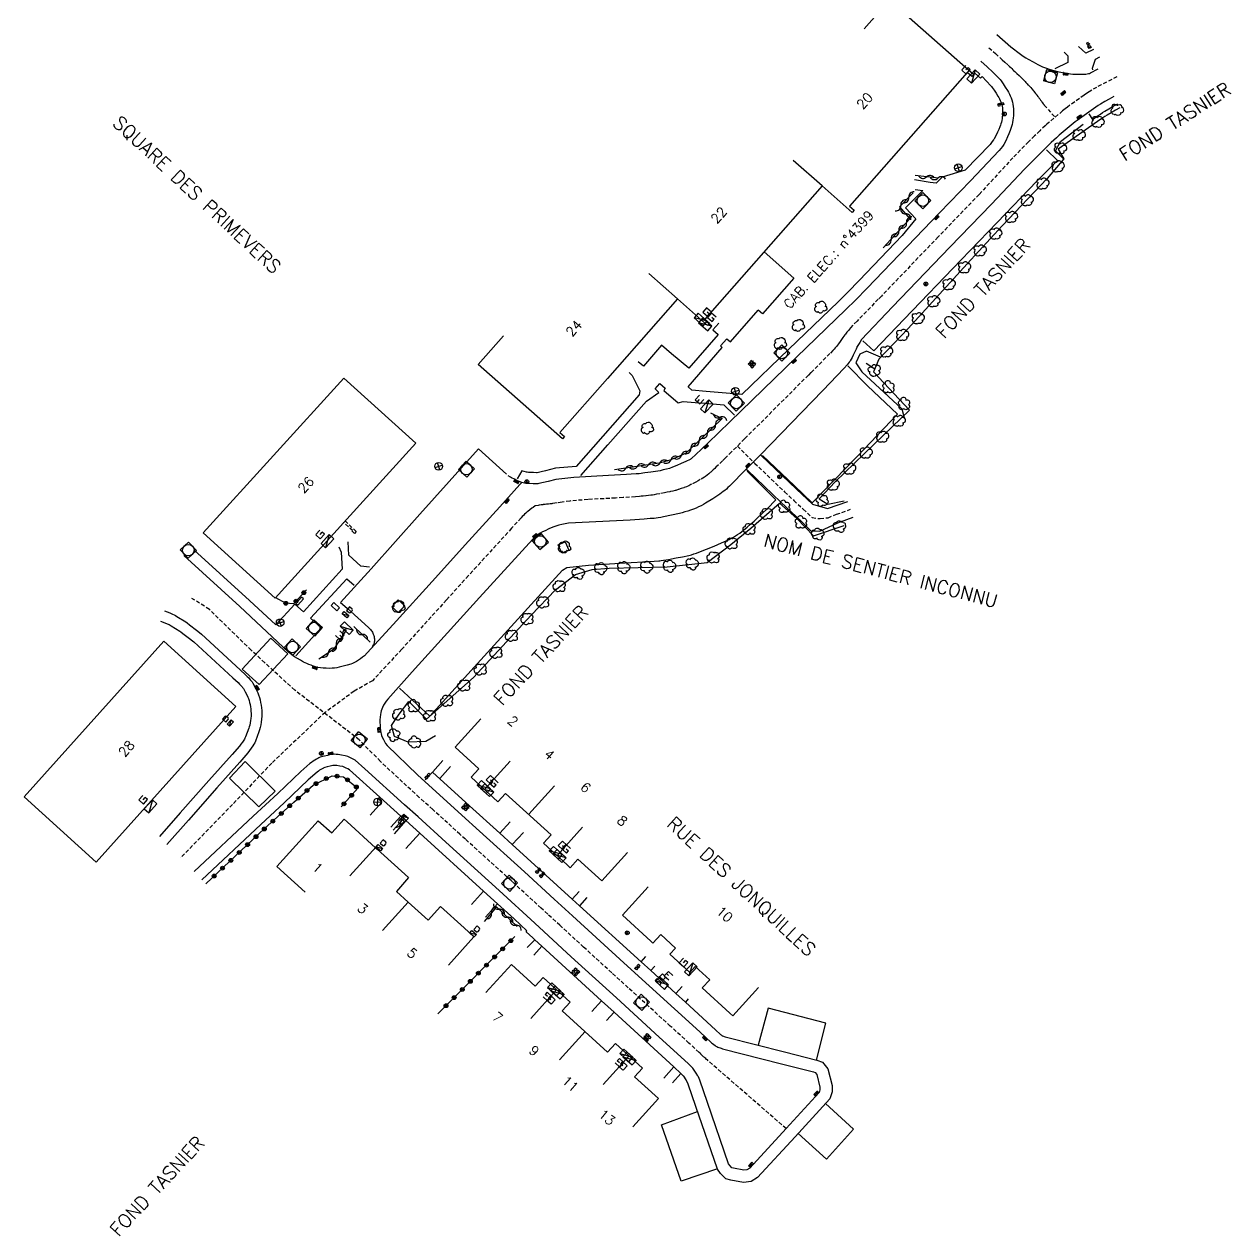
# Model space of a CAD drawing. Header units: millimetres. Extents: x 159000 to 159487, y 157000 to 157996.
# Drawn here: x 159088.3 to 159246, y 157191 to 157349.3 of the extents above; entities that cross this region are included whole.
import ezdxf
from ezdxf.enums import TextEntityAlignment as Align

# ---------------------------------------------------------------- set-up
doc = ezdxf.new("R2010")
doc.units = ezdxf.units.MM
doc.linetypes.add('DASHED', pattern=[0.75, 0.5, -0.25])
doc.layers.get('0').update_dxf_attribs({"linetype": 'CONTINUOUS'})
for name, color, linetype in [('W0001', 6, 'DASHED'), ('W0006', 2, 'CONTINUOUS'), ('W0008', 7, 'CONTINUOUS'), ('W0014', 7, 'CONTINUOUS'), ('W0017', 7, 'CONTINUOUS'), ('W0020', 2, 'CONTINUOUS'), ('W0060', 7, 'DASHED'), ('W0061', 7, 'CONTINUOUS'), ('W0100', 7, 'CONTINUOUS'), ('W0112', 1, 'DASHED'), ('W0211', 2, 'CONTINUOUS'), ('W0212', 2, 'CONTINUOUS'), ('W0213', 2, 'CONTINUOUS'), ('W0300', 7, 'CONTINUOUS'), ('W0302', 3, 'CONTINUOUS'), ('W0310', 3, 'CONTINUOUS'), ('W0322', 7, 'CONTINUOUS'), ('W0400', 7, 'CONTINUOUS'), ('W0420', 7, 'CONTINUOUS'), ('W0425', 7, 'CONTINUOUS'), ('W0430', 7, 'CONTINUOUS'), ('W0431', 7, 'CONTINUOUS'), ('W0432', 7, 'CONTINUOUS'), ('W0438', 7, 'CONTINUOUS'), ('W0439', 7, 'CONTINUOUS'), ('W0469', 7, 'CONTINUOUS'), ('W0856', 7, 'CONTINUOUS'), ('W0989', 7, 'CONTINUOUS'), ('W0991', 7, 'CONTINUOUS'), ('W1102', 7, 'CONTINUOUS'), ('W1336', 3, 'CONTINUOUS'), ('W1338', 7, 'CONTINUOUS')]:
    doc.layers.add(name, color=color, linetype=linetype)
doc.styles.get("Standard").update_dxf_attribs({"font": 'romans.shx', "width": 0.85})

# ---------------------------------------------------------------- blocks, each defined once
blk = doc.blocks.new('T856')
for p, q in [((-0.125, 0), (0.125, 0)), ((0, 0.125), (0, -0.125))]:
    blk.add_line(p, q)
blk.add_ellipse((0, 0), major_axis=(-0.177, 0.177), ratio=1, start_param=3.9269908, end_param=10.2101761)
blk = doc.blocks.new('T425')
for p, q in [((-0.15, 0.6), (0.15, 0.6)), ((-0.15, 0.6), (-0.15, 0.3)), ((-0.15, 0.3), (0.15, 0.3)), ((-0.15, 0.15), (0.15, 0.15)), ((-0.15, -0.15), (-0.15, 0.15)), ((0, 0.45), (0.15, 0.45)), ((0.15, 0.45), (0.15, 0.3)), ((0.15, 0.15), (0.15, -0.15)), ((0.15, -0.15), (-0.15, -0.15))]:
    blk.add_line(p, q)
blk.add_ellipse((0, 0), major_axis=(-0.106, 0.106), ratio=1, start_param=3.926991, end_param=10.210176)
blk = doc.blocks.new('T432')
at = {"flags": 128}
for points in [[(-0.4, 2.1), (-0.4, 1.3)], [(-0.39, 2.1), (0.41, 2.1)], [(0, 1.7), (0.4, 1.7)], [(0.4, 1.3), (0.4, 1.7)], [(0.8, 0.8), (-0.8, 0.8)], [(-0.8, 0.8), (-0.8, 0)], [(0.8, 0.8), (-0.8, 0)], [(-0.8, 0), (0.8, 0)], [(-0.4, 1.3), (0.4, 1.3)], [(0.8, 0), (0.8, 0.8)]]:
    blk.add_lwpolyline(points, dxfattribs=at)
blk = doc.blocks.new('T420')
for p, q in [((0.75, 0.75), (-0.75, 0.75)), ((-0.75, 0.75), (-0.75, -0.75)), ((0.75, 0.75), (0.75, -0.75)), ((0.75, -0.75), (-0.75, -0.75))]:
    blk.add_line(p, q)
blk.add_ellipse((0, 0), major_axis=(-0.53, 0.53), ratio=1, start_param=3.926991, end_param=10.210176)
blk = doc.blocks.new('T400')
for p, q in [((-0.15, 0.3), (0.15, 0.3)), ((-0.15, -0.25), (-0.15, 0.3)), ((-0.15, 0.15), (0.15, 0.15)), ((-0.15, 0), (0.15, 0)), ((0.15, 0.3), (0.15, -0.25)), ((-0.15, -0.15), (0.15, -0.15)), ((-0.15, -0.25), (-0.15, -0.3)), ((-0.15, -0.3), (0.15, -0.3)), ((0.15, -0.3), (0.15, -0.25))]:
    blk.add_line(p, q)
blk = doc.blocks.new('T469')
at = {"color": 0, "linetype": 'Continuous', "flags": 128}
for points in [[(-0.35, 0.35), (0.35, -0.35)], [(-0.35, -0.35), (0.35, 0.35)]]:
    blk.add_lwpolyline(points, dxfattribs=at)
at = {"color": 0, "linetype": 'Continuous'}
blk.add_circle((0, 0), 0.5, dxfattribs=at)
blk = doc.blocks.new('T300')
for p, q in [((-0.8, 0.51), (-0.86, 0.34)), ((-0.86, 0.34), (-0.86, 0.17)), ((-0.86, 0.17), (-0.74, 0.06)), ((-0.69, 0.63), (-0.8, 0.51)), ((-0.8, -0.06), (-0.74, 0.06)), ((-0.74, 0.06), (-0.69, 0.11)), ((-0.57, 0.69), (-0.69, 0.63)), ((-0.46, 0.69), (-0.57, 0.69)), ((-0.29, 0.63), (-0.46, 0.69)), ((-0.29, 0.63), (-0.17, 0.74)), ((-0.23, 0.57), (-0.29, 0.63)), ((-0.17, 0.74), (-0.06, 0.8)), ((-0.06, 0.8), (0.06, 0.8)), ((0.06, 0.8), (0.23, 0.74)), ((0.23, 0.74), (0.34, 0.63)), ((0.34, 0.63), (0.4, 0.51)), ((0.46, 0.46), (0.34, 0.46)), ((0.4, 0.51), (0.4, 0.46)), ((0.57, 0.4), (0.46, 0.46)), ((0.57, 0.4), (0.69, 0.29)), ((0.69, 0.29), (0.74, 0.17)), ((0.74, 0.06), (0.69, -0.17)), ((0.74, 0.17), (0.74, 0.06)), ((-0.8, -0.17), (-0.8, -0.06)), ((-0.8, -0.23), (-0.8, -0.17)), ((-0.74, -0.34), (-0.8, -0.23)), ((-0.69, -0.4), (-0.74, -0.34)), ((-0.51, -0.46), (-0.69, -0.4)), ((-0.4, -0.46), (-0.51, -0.46)), ((-0.4, -0.46), (-0.34, -0.46)), ((-0.34, -0.46), (-0.34, -0.4)), ((-0.34, -0.51), (-0.34, -0.46)), ((-0.29, -0.63), (-0.34, -0.51)), ((-0.17, -0.74), (-0.29, -0.63)), ((-0.06, -0.8), (-0.17, -0.74)), ((0.06, -0.8), (-0.06, -0.8)), ((0.17, -0.74), (0.06, -0.8)), ((0.23, -0.69), (0.17, -0.74)), ((0.29, -0.46), (0.23, -0.46)), ((0.29, -0.63), (0.23, -0.69)), ((0.46, -0.4), (0.29, -0.46)), ((0.34, -0.51), (0.29, -0.63)), ((0.34, -0.51), (0.34, -0.46)), ((0.57, -0.34), (0.46, -0.4)), ((0.63, -0.29), (0.57, -0.34)), ((0.69, -0.17), (0.63, -0.29))]:
    blk.add_line(p, q)
blk = doc.blocks.new('T430')
at = {"flags": 128}
for points in [[(-0.4, 2.1), (0.4, 2.1)], [(-0.4, 2.1), (-0.4, 1.3)], [(-0.4, 1.7), (0, 1.7)], [(0.8, 0.8), (-0.8, 0.8)], [(-0.8, 0.8), (-0.8, 0)], [(0.8, 0.8), (-0.8, 0)], [(-0.8, 0), (0.8, 0)], [(-0.4, 1.3), (0.4, 1.3)], [(0.8, 0), (0.8, 0.8)]]:
    blk.add_lwpolyline(points, dxfattribs=at)
blk = doc.blocks.new('T438')
for p, q in [((-0.4, 0.2), (0.4, 0.2)), ((-0.4, -0.2), (-0.4, 0.2)), ((0.15, 1.1), (-0.3, 1.1)), ((-0.3, 1.1), (-0.3, 0.5)), ((-0.3, 0.5), (0.15, 0.5)), ((0.3, 0.65), (0.3, 0.95)), ((0.4, 0.2), (0.4, -0.2))]:
    blk.add_line(p, q)
at = {"flags": 128}
for points in [[(-0.4, -0.2), (0.4, 0.2)], [(0.4, -0.2), (-0.4, -0.2)]]:
    blk.add_lwpolyline(points, dxfattribs=at)
for centre, major_axis, start_param, end_param in [((0.15, 0.95), (0.106, -0.106), 0.785398, 2.356194), ((0.15, 0.65), (0.106, 0.106), 3.926991, 5.497787)]:
    blk.add_ellipse(centre, major_axis=major_axis, ratio=1, start_param=start_param, end_param=end_param)
blk = doc.blocks.new('t302o')
for p, q in [((-0.8, 0.51), (-0.86, 0.34)), ((-0.86, 0.34), (-0.86, 0.17)), ((-0.86, 0.17), (-0.74, 0.06)), ((-0.69, 0.63), (-0.8, 0.51)), ((-0.8, -0.06), (-0.74, 0.06)), ((-0.74, 0.06), (-0.69, 0.11)), ((-0.57, 0.69), (-0.69, 0.63)), ((-0.46, 0.69), (-0.57, 0.69)), ((-0.29, 0.63), (-0.46, 0.69)), ((-0.29, 0.63), (-0.17, 0.74)), ((-0.23, 0.57), (-0.29, 0.63)), ((-0.17, 0.74), (-0.06, 0.8)), ((-0.06, 0.8), (0.06, 0.8)), ((0.06, 0.8), (0.23, 0.74)), ((0.23, 0.74), (0.34, 0.63)), ((0.34, 0.63), (0.4, 0.51)), ((0.46, 0.46), (0.34, 0.46)), ((0.4, 0.51), (0.4, 0.46)), ((0.57, 0.4), (0.46, 0.46)), ((0.57, 0.4), (0.69, 0.29)), ((0.69, 0.29), (0.74, 0.17)), ((0.74, 0.06), (0.69, -0.17)), ((0.74, 0.17), (0.74, 0.06)), ((-0.8, -0.17), (-0.8, -0.06)), ((-0.8, -0.23), (-0.8, -0.17)), ((-0.74, -0.34), (-0.8, -0.23)), ((-0.69, -0.4), (-0.74, -0.34)), ((-0.51, -0.46), (-0.69, -0.4)), ((-0.4, -0.46), (-0.51, -0.46)), ((-0.4, -0.46), (-0.34, -0.46)), ((-0.34, -0.46), (-0.34, -0.4)), ((-0.34, -0.51), (-0.34, -0.46)), ((-0.29, -0.63), (-0.34, -0.51)), ((-0.17, -0.74), (-0.29, -0.63)), ((-0.06, -0.8), (-0.17, -0.74)), ((0.06, -0.8), (-0.06, -0.8)), ((0.17, -0.74), (0.06, -0.8)), ((0.23, -0.69), (0.17, -0.74)), ((0.29, -0.46), (0.23, -0.46)), ((0.29, -0.63), (0.23, -0.69)), ((0.46, -0.4), (0.29, -0.46)), ((0.34, -0.51), (0.29, -0.63)), ((0.34, -0.51), (0.34, -0.46)), ((0.57, -0.34), (0.46, -0.4)), ((0.63, -0.29), (0.57, -0.34)), ((0.69, -0.17), (0.63, -0.29))]:
    blk.add_line(p, q)
blk = doc.blocks.new('t310o')
at = {"color": 0, "linetype": 'Continuous'}
for centre, start, end in [((-0.5, 0.38), 216.8699, 323.1304), ((0.5, -0.37), 36.8699, 143.1303)]:
    blk.add_arc(centre, 0.625, start, end, dxfattribs=at)
blk = doc.blocks.new('t322o')
at = {"color": 0, "linetype": 'Continuous'}
for radius in [0.25, 0.15]:
    blk.add_circle((0, 0), radius, dxfattribs=at)

msp = doc.modelspace()

# ---------------------------------------------------------------- linework, layer by layer
at = {"layer": 'W0001'}
for points in [[(159214.38, 157346.26), (159215.24, 157345.5), (159216.04, 157344.77), (159216.11, 157344.7), (159216.48, 157344.38), (159216.92, 157343.98), (159217.09, 157343.83), (159217.23, 157343.69), (159217.25, 157343.67), (159217.38, 157343.54), (159217.53, 157343.39), (159217.62, 157343.31), (159217.79, 157343.15), (159217.99, 157342.96), (159218.05, 157342.9), (159218.36, 157342.62), (159218.53, 157342.45), (159218.55, 157342.43), (159218.75, 157342.24), (159218.93, 157342.05), (159218.99, 157341.99), (159219.11, 157341.86), (159219.12, 157341.84), (159219.23, 157341.73), (159219.31, 157341.64), (159219.4, 157341.54), (159219.49, 157341.44), (159219.57, 157341.36), (159219.67, 157341.25), (159219.73, 157341.18), (159219.85, 157341.05), (159220, 157340.88), (159220.02, 157340.86), (159220.18, 157340.66), (159220.25, 157340.58), (159220.34, 157340.47), (159220.48, 157340.29), (159220.49, 157340.28), (159220.64, 157340.09), (159220.67, 157340.05), (159220.78, 157339.91), (159220.85, 157339.81), (159220.92, 157339.73), (159221.03, 157339.58), (159221.03, 157339.57), (159221.15, 157339.42), (159221.19, 157339.36), (159221.26, 157339.27), (159221.3, 157339.22), (159221.36, 157339.13), (159221.4, 157339.08), (159221.49, 157338.95), (159221.53, 157338.91), (159221.61, 157338.8), (159221.63, 157338.77), (159223.03, 157337.18)], [(159231.12, 157342.45), (159229.06, 157341.43), (159228.46, 157341.09), (159227.85, 157340.73), (159227.5, 157340.52), (159227.15, 157340.29), (159226.82, 157340.05), (159224.65, 157338.51), (159224.35, 157338.28), (159224.02, 157338.01), (159222.2, 157336.49), (159221.97, 157336.29), (159221.74, 157336.08), (159221.04, 157335.42), (159220.36, 157334.76), (159219.56, 157333.98), (159217.51, 157331.88), (159213.11, 157327.09), (159209.49, 157323.34), (159207.75, 157321.53), (159200.32, 157313.81), (159199.92, 157313.4), (159198.4, 157311.8), (159197.14, 157310.52), (159196.28, 157309.65), (159196.28, 157309.65), (159196.01, 157309.31), (159195.82, 157309.08), (159195.62, 157308.83), (159195.58, 157308.78), (159195.54, 157308.72), (159195.42, 157308.55), (159195.3, 157308.37), (159195.03, 157307.99), (159194.93, 157307.85), (159194.72, 157307.57), (159194.58, 157307.39), (159194.44, 157307.2), (159194.37, 157307.11), (159194.29, 157307.02), (159194.15, 157306.87), (159194, 157306.71), (159193.6, 157306.29), (159191.12, 157303.81), (159190.78, 157303.47), (159182.58, 157295.27), (159182.43, 157295.13), (159180.73, 157293.44), (159179.95, 157292.67), (159179.55, 157292.27), (159178.69, 157291.43), (159178.54, 157291.28), (159178.35, 157291.1), (159178.16, 157290.92), (159178.02, 157290.8), (159177.96, 157290.74), (159177.75, 157290.56), (159177.53, 157290.39), (159177.32, 157290.21), (159177.31, 157290.21), (159177.25, 157290.17), (159177.19, 157290.13), (159176.63, 157289.81), (159176.38, 157289.67), (159176.07, 157289.5), (159175.5, 157289.21), (159175.43, 157289.17), (159175.13, 157289.02), (159174.93, 157288.93), (159174.83, 157288.89), (159174.54, 157288.77), (159174.49, 157288.75), (159174.15, 157288.63), (159174.15, 157288.63), (159173.81, 157288.52), (159173.75, 157288.5), (159173.44, 157288.41), (159173.35, 157288.39), (159173.06, 157288.31), (159172.74, 157288.24), (159172.68, 157288.22), (159172.33, 157288.15), (159172.13, 157288.11), (159171.98, 157288.08), (159171.36, 157287.97), (159170.94, 157287.89), (159170.6, 157287.83), (159170.4, 157287.8), (159170.2, 157287.77), (159169.89, 157287.73), (159169.56, 157287.69), (159169.55, 157287.69), (159169.2, 157287.66), (159168.93, 157287.63), (159168.68, 157287.61), (159168.16, 157287.57), (159167.4, 157287.52), (159166.55, 157287.47), (159165.56, 157287.4), (159161.97, 157287.21), (159159.6, 157287.01), (159158.57, 157286.86), (159157.95, 157286.77), (159157.64, 157286.73), (159157.33, 157286.67), (159157.22, 157286.65), (159157.18, 157286.65), (159157.03, 157286.63), (159156.8, 157286.61), (159156.56, 157286.59), (159156.38, 157286.57), (159156.11, 157286.54), (159156.1, 157286.53), (159155.86, 157286.5), (159155.85, 157286.5), (159155.63, 157286.46), (159155.58, 157286.46), (159155.46, 157286.44), (159155.09, 157286.4), (159155.07, 157286.38), (159154.8, 157286.18), (159154.63, 157286.06), (159154.36, 157285.86), (159154.1, 157285.65), (159153.95, 157285.54), (159153.82, 157285.42), (159153.68, 157285.29), (159153.52, 157285.14), (159153.37, 157284.98), (159153.21, 157284.81), (159151.98, 157283.45), (159147.4, 157278.43), (159146.33, 157277.26), (159143.46, 157274.08), (159137.87, 157267.92), (159137.62, 157267.64), (159133.79, 157263.52), (159131.38, 157262.14), (159127.6, 157259.39), (159120.62, 157252.75), (159120.62, 157252.75), (159115.49, 157247.35), (159108.69, 157240.35)], [(159187.86, 157204.98), (159177.57, 157213.95), (159177.47, 157214.03), (159177.36, 157214.12), (159177.25, 157214.22), (159177.21, 157214.26), (159177.15, 157214.32), (159177.08, 157214.38), (159177, 157214.46), (159176.95, 157214.5), (159176.85, 157214.59), (159176.72, 157214.72), (159176.7, 157214.74), (159176.49, 157214.94), (159175.17, 157216.16), (159172.73, 157218.38), (159167.22, 157223.39), (159165.08, 157225.34), (159161.39, 157228.7), (159158.3, 157231.55), (159156.7, 157233.01), (159155.84, 157233.8), (159152.09, 157237.24), (159151.92, 157237.39), (159145.95, 157242.8), (159145.23, 157243.45), (159143.61, 157244.93), (159141.66, 157246.7), (159139.91, 157248.28), (159137.72, 157250.27), (159134.82, 157252.98), (159134.82, 157252.98), (159132.07, 157255.79), (159123.62, 157262.3), (159119.71, 157265.87), (159117.93, 157267.53), (159112.46, 157272.85), (159110.17, 157274.29)]]:
    msp.add_lwpolyline(points, dxfattribs=at)
at = {"layer": 'W0006'}
for points in [[(159227.44, 157337.64), (159227.94, 157336.9), (159228.67, 157337.4), (159228.96, 157337.6), (159229.24, 157337.79), (159229.53, 157337.96), (159230.08, 157338.29), (159230.65, 157338.62), (159231.22, 157338.93)], [(159197.9, 157307.97), (159199.35, 157306.65), (159203.32, 157310.8), (159210.77, 157318.54), (159215.47, 157323.44), (159220.65, 157328.81), (159223.35, 157331.54), (159221.92, 157332.94)], [(159195.94, 157304.7), (159198.52, 157302.09), (159202.45, 157298.36), (159197.14, 157292.83), (159191.28, 157286.77), (159188.91, 157289.04), (159184.77, 157292.98)], [(159151.31, 157290.53), (159147.65, 157293.85), (159139.99, 157285.29), (159133.61, 157278.16), (159129.63, 157273.74), (159130.48, 157272.99), (159133.26, 157270.47), (159133.4, 157270.36), (159133.52, 157270.24), (159133.64, 157270.11), (159133.72, 157270), (159133.78, 157269.88), (159133.84, 157269.76), (159133.9, 157269.61), (159133.95, 157269.45), (159133.99, 157269.29), (159134.02, 157269.14), (159134.04, 157268.98), (159134.05, 157268.83), (159134.05, 157268.7), (159134.03, 157268.57), (159134, 157268.44), (159133.92, 157268.28), (159133.84, 157268.11), (159133.74, 157267.96)], [(159137.32, 157262.53), (159141.31, 157258.9), (159147.1, 157265.28), (159154.55, 157273.47), (159158.63, 157277.97), (159159.2, 157278.34), (159162.05, 157278.64), (159166.81, 157278.93), (159170, 157279.12), (159170.6, 157279.15), (159171.21, 157279.2), (159171.37, 157279.21), (159171.53, 157279.23), (159172.51, 157279.39), (159173.5, 157279.57), (159174.32, 157279.73), (159175.14, 157279.91), (159175.48, 157279.99), (159175.81, 157280.09), (159176.14, 157280.2), (159176.47, 157280.32), (159177.46, 157280.72), (159178.45, 157281.13), (159179.43, 157281.56), (159180.41, 157282), (159180.7, 157282.14), (159180.98, 157282.29), (159181.26, 157282.46), (159181.53, 157282.64), (159181.8, 157282.83), (159182.28, 157283.2), (159182.76, 157283.59), (159183.23, 157283.98), (159183.69, 157284.39), (159184.14, 157284.8), (159185.41, 157286), (159186.54, 157287.18), (159182.76, 157290.92)], [(159153.28, 157289.45), (159153.08, 157289.51), (159152.89, 157289.58), (159152.8, 157289.62), (159152.72, 157289.66), (159152.34, 157289.85), (159151.98, 157290.05), (159151.83, 157290.13), (159151.53, 157290.31)], [(159158.08, 157281.28), (159159, 157281.68), (159159.45, 157280.61), (159158.54, 157280.21), (159158.08, 157281.28)], [(159136.34, 157273.2), (159137.15, 157274.09), (159138.01, 157273.33), (159137.16, 157272.45), (159136.34, 157273.2)], [(159191.84, 157213.93), (159193.08, 157218.77), (159185.54, 157220.72), (159184.22, 157215.88)], [(159178.88, 157199.73), (159174.17, 157198.1), (159171.58, 157205.49), (159176.3, 157207.2)], [(159193.01, 157208.24), (159196.7, 157204.89), (159193.14, 157200.96), (159189.43, 157204.33)]]:
    msp.add_lwpolyline(points, dxfattribs=at)
at = {"layer": 'W0008'}
for points in [[(159215.42, 157347.99), (159217.26, 157346.39), (159218.51, 157345.42), (159218.69, 157345.29), (159218.87, 157345.16), (159219.2, 157344.96), (159219.53, 157344.77), (159220.15, 157344.42), (159220.77, 157344.08), (159220.94, 157343.99), (159221.12, 157343.9), (159221.38, 157343.78), (159221.65, 157343.67), (159221.93, 157343.58), (159222.4, 157343.43), (159222.88, 157343.3), (159223.36, 157343.18), (159223.78, 157343.09), (159224.21, 157343), (159224.64, 157342.93), (159225.07, 157342.87), (159225.36, 157342.83), (159225.64, 157342.81), (159225.93, 157342.8), (159226.31, 157342.8), (159226.68, 157342.81), (159227.05, 157342.83), (159227.23, 157342.85), (159227.41, 157342.88), (159227.54, 157342.92), (159227.66, 157342.98), (159228.68, 157343.51)], [(159213.33, 157344.53), (159214.15, 157343.79), (159214.89, 157343.08), (159215.3, 157342.68), (159215.69, 157342.27), (159215.84, 157342.11), (159215.97, 157341.94), (159216.25, 157341.53), (159216.53, 157341.11), (159216.8, 157340.69), (159216.93, 157340.46), (159217.06, 157340.22), (159217.18, 157339.97), (159217.29, 157339.71), (159217.38, 157339.44), (159217.46, 157339.17), (159217.52, 157338.89), (159217.57, 157338.59), (159217.6, 157338.29), (159217.61, 157337.99), (159217.61, 157337.69), (159217.59, 157337.39), (159217.56, 157337.08), (159217.52, 157336.79), (159217.47, 157336.49), (159217.42, 157336.22), (159217.35, 157335.96), (159217.27, 157335.7), (159217.18, 157335.44), (159217.01, 157335.02), (159216.83, 157334.6), (159216.59, 157334.11), (159216.33, 157333.63), (159216.25, 157333.49), (159216.16, 157333.35), (159215.95, 157333.09), (159215.74, 157332.84), (159211.98, 157328.89), (159207.92, 157324.68), (159198.47, 157314.85), (159196.96, 157313.28), (159195.69, 157312.03), (159189.23, 157305.81), (159180.49, 157297.38), (159177.62, 157294.58), (159176.77, 157293.76), (159176.11, 157293.14), (159175.44, 157292.52), (159175.38, 157292.48), (159175.32, 157292.44), (159174.75, 157292.16), (159174.17, 157291.9), (159173.59, 157291.65), (159173, 157291.42), (159172.61, 157291.28), (159172.21, 157291.17), (159171.81, 157291.07), (159171.41, 157290.98), (159170.8, 157290.88), (159170.18, 157290.78), (159169.42, 157290.68), (159168.66, 157290.58), (159168.46, 157290.56), (159168.26, 157290.55), (159167.62, 157290.52), (159166.99, 157290.49), (159164.64, 157290.35), (159160.12, 157290.1), (159157.78, 157289.82), (159156.78, 157289.57), (159156.17, 157289.42), (159155.56, 157289.29), (159155.41, 157289.27), (159155.26, 157289.27), (159154.8, 157289.28), (159154.33, 157289.29), (159154.09, 157289.31), (159153.85, 157289.33), (159153.68, 157289.35), (159153.3, 157289.43), (159153.05, 157289.16), (159150.44, 157286.25), (159145.91, 157281.28), (159142.03, 157276.98), (159136.51, 157270.89), (159133.11, 157267.18), (159132.73, 157266.79), (159132.48, 157266.59), (159132.22, 157266.4), (159131.96, 157266.21), (159131.69, 157266.04), (159131.52, 157265.94), (159131.34, 157265.85), (159131.16, 157265.77), (159130.97, 157265.7), (159130.46, 157265.55), (159129.94, 157265.41), (159129.42, 157265.28), (159129.12, 157265.22), (159128.82, 157265.18), (159128.53, 157265.16), (159128.13, 157265.14), (159127.73, 157265.15), (159127.33, 157265.17), (159126.99, 157265.22), (159126.66, 157265.27), (159126.33, 157265.35), (159126.04, 157265.44), (159125.76, 157265.54), (159125.48, 157265.65), (159125.2, 157265.77), (159124.79, 157265.97), (159124.38, 157266.19), (159123.98, 157266.41), (159123.59, 157266.65), (159123.41, 157266.77), (159123.24, 157266.9), (159123.02, 157267.08), (159122.81, 157267.26), (159116.43, 157273.24), (159109.14, 157279.88)], [(159230.7, 157339.88), (159230.11, 157339.56), (159229.54, 157339.23), (159228.97, 157338.89), (159228.66, 157338.7), (159228.35, 157338.5), (159228.05, 157338.29), (159225.93, 157336.77), (159225.67, 157336.58), (159225.39, 157336.35), (159223.59, 157334.85), (159223.4, 157334.68), (159223.21, 157334.51), (159222.53, 157333.86), (159221.86, 157333.21), (159221.08, 157332.46), (159219.05, 157330.38), (159214.71, 157325.83), (159209.28, 157320.2), (159201.76, 157312.39), (159197.73, 157308.12), (159197.73, 157308.12), (159197.5, 157307.74), (159197.34, 157307.49), (159197.17, 157307.21), (159197.13, 157307.15), (159197.1, 157307.08), (159197.02, 157306.88), (159196.93, 157306.68), (159196.73, 157306.25), (159196.65, 157306.08), (159196.49, 157305.77), (159196.38, 157305.57), (159196.26, 157305.35), (159196.2, 157305.25), (159196.13, 157305.15), (159196, 157304.99), (159195.86, 157304.82), (159195.47, 157304.38), (159192.67, 157301.48), (159184.51, 157293.04), (159182.66, 157291.16), (159180.46, 157288.95), (159180.27, 157288.76), (159180.07, 157288.58), (159179.87, 157288.41), (159179.65, 157288.24), (159179.42, 157288.07), (159179.19, 157287.91), (159178.27, 157287.31), (159177.35, 157286.72), (159177.06, 157286.55), (159176.76, 157286.4), (159176.42, 157286.24), (159176.09, 157286.09), (159175.75, 157285.96), (159175.38, 157285.82), (159175, 157285.7), (159174.63, 157285.58), (159174.28, 157285.49), (159173.93, 157285.4), (159172.88, 157285.16), (159171.83, 157284.93), (159171.49, 157284.87), (159171.14, 157284.81), (159170.61, 157284.75), (159170.09, 157284.71), (159169.32, 157284.65), (159167.46, 157284.52), (159159.41, 157284.1), (159158.99, 157284.03), (159158.56, 157283.95), (159158.15, 157283.85), (159157.88, 157283.78), (159157.62, 157283.69), (159157.36, 157283.58), (159156.85, 157283.36), (159156.35, 157283.12), (159156.04, 157282.97), (159155.73, 157282.8), (159155.57, 157282.71), (159155.41, 157282.6), (159155.26, 157282.49), (159155.09, 157282.34), (159154.93, 157282.19), (159154.77, 157282.03), (159147.8, 157274.4), (159138.98, 157264.67), (159135.79, 157261.13), (159135.59, 157260.87), (159135.41, 157260.6), (159135.24, 157260.31), (159135.09, 157260.02), (159135, 157259.81), (159134.93, 157259.59), (159134.87, 157259.36), (159134.83, 157259.13), (159134.8, 157258.77), (159134.77, 157258.42), (159134.77, 157258.06), (159134.78, 157257.7), (159134.8, 157257.35), (159134.84, 157256.99), (159134.87, 157256.77), (159134.92, 157256.56), (159134.99, 157256.35), (159135.07, 157256.14), (159135.21, 157255.86), (159135.35, 157255.59), (159135.51, 157255.32), (159135.69, 157255.06), (159139.67, 157251.21), (159145.47, 157245.95), (159147.78, 157243.85), (159153.66, 157238.52), (159157.53, 157234.98), (159159.96, 157232.77), (159166.64, 157226.65), (159176.6, 157217.63), (159178.1, 157216.21), (159178.26, 157216.08), (159178.41, 157215.95), (159178.58, 157215.83), (159178.7, 157215.75), (159178.83, 157215.69), (159178.96, 157215.63), (159179.36, 157215.48), (159179.56, 157215.41), (159187.25, 157213.45), (159191.43, 157212.39), (159191.67, 157212.31), (159191.88, 157212.06), (159192.3, 157210.4), (159192.3, 157210.05), (159192.18, 157209.71), (159187.86, 157204.98), (159183.12, 157199.82), (159182.74, 157199.6), (159182.36, 157199.55), (159180.99, 157199.82), (159180.78, 157199.86), (159180.54, 157200.11), (159180.35, 157200.39), (159177.58, 157208.39), (159176.57, 157211.32), (159176.5, 157211.52), (159176.42, 157211.73), (159176.38, 157211.8), (159176.34, 157211.88), (159176.12, 157212.22), (159175.77, 157212.73), (159175.66, 157212.88), (159175.54, 157213.01), (159175.32, 157213.24), (159175.08, 157213.47), (159171.26, 157216.95), (159165.69, 157222.05), (159159.77, 157227.44), (159155.02, 157231.82), (159150.35, 157236.11), (159143.39, 157242.4), (159139.77, 157245.71), (159137.99, 157247.32), (159132.78, 157252.02), (159131.53, 157253.13), (159131.28, 157253.28), (159131.02, 157253.42), (159130.76, 157253.54), (159130.58, 157253.62), (159130.4, 157253.68), (159130.21, 157253.72), (159129.76, 157253.81), (159129.3, 157253.88), (159129.06, 157253.9), (159128.83, 157253.91), (159128.66, 157253.9), (159128.49, 157253.88), (159128.32, 157253.86), (159127.92, 157253.77), (159127.52, 157253.68), (159127.13, 157253.57), (159126.96, 157253.52), (159126.79, 157253.45), (159126.63, 157253.37), (159126.47, 157253.29), (159126.25, 157253.15), (159126.03, 157253.01), (159125.82, 157252.85), (159125.62, 157252.69), (159124.42, 157251.66), (159121.4, 157248.79), (159118.18, 157245.81), (159110.49, 157238.57)], [(159106.6, 157272.67), (159106.96, 157272.53), (159107.31, 157272.39), (159107.66, 157272.23), (159107.85, 157272.14), (159108.05, 157272.04), (159108.23, 157271.93), (159109.38, 157271.2), (159109.57, 157271.07), (159109.87, 157270.85), (159110.77, 157270.15), (159110.97, 157269.99), (159111.42, 157269.59), (159116.51, 157264.94), (159117.18, 157264.3), (159117.4, 157264.09), (159117.61, 157263.88), (159117.82, 157263.65), (159117.94, 157263.51), (159118.04, 157263.36), (159118.14, 157263.21), (159118.41, 157262.72), (159118.66, 157262.22), (159118.79, 157261.94), (159118.9, 157261.66), (159119, 157261.34), (159119.09, 157261.02), (159119.17, 157260.69), (159119.23, 157260.34), (159119.28, 157259.99), (159119.31, 157259.64), (159119.32, 157259.25), (159119.32, 157258.87), (159119.29, 157258.48), (159119.25, 157258.11), (159119.19, 157257.75), (159119.11, 157257.39), (159119.03, 157257.11), (159118.94, 157256.83), (159118.72, 157256.23), (159118.48, 157255.64), (159118.39, 157255.42), (159118.28, 157255.21), (159118.16, 157255.01), (159117.95, 157254.7), (159117.73, 157254.39), (159117.5, 157254.1), (159116.45, 157252.89), (159113.45, 157249.51), (159109.73, 157245.3), (159106.89, 157242.13)]]:
    msp.add_lwpolyline(points, dxfattribs=at)
at = {"layer": 'W0014'}
for points in [[(159228.07, 157346.04), (159227.05, 157345.54), (159226.09, 157346.41)], [(159224.21, 157345.67), (159224.72, 157345.2), (159224.7, 157344.34), (159222.99, 157343.49)], [(159227.98, 157343.38), (159227.92, 157343.58), (159228.33, 157344.78), (159228.87, 157345.07)], [(159212.46, 157342.81), (159212.54, 157342.95), (159213.29, 157342.27), (159213.49, 157342.49), (159214.63, 157341.3), (159214.72, 157341.19), (159214.81, 157341.08), (159215.06, 157340.72), (159215.32, 157340.33), (159215.56, 157339.94), (159215.67, 157339.76), (159215.77, 157339.57), (159215.86, 157339.39), (159215.94, 157339.2), (159216, 157339.01), (159216.06, 157338.82), (159216.1, 157338.62), (159216.14, 157338.4), (159216.16, 157338.18), (159216.17, 157337.96), (159216.17, 157337.73), (159216.15, 157337.49), (159216.13, 157337.25), (159216.1, 157337), (159216.06, 157336.76), (159216.01, 157336.55), (159215.96, 157336.34), (159215.9, 157336.14), (159215.83, 157335.94), (159215.68, 157335.57), (159215.52, 157335.21), (159215.31, 157334.76), (159215.08, 157334.34), (159215.04, 157334.27), (159214.99, 157334.21), (159214.83, 157334), (159214.53, 157333.64), (159211.29, 157330.28), (159208.27, 157329.35), (159207.49, 157328.55), (159206.7, 157328.67), (159204.65, 157328.99)], [(159204.74, 157327.73), (159205.74, 157327.62), (159203.5, 157325.33), (159204.83, 157323.89), (159203.04, 157321.72), (159197.44, 157315.85), (159195.93, 157314.3), (159194.68, 157313.07), (159188.23, 157306.85), (159182.1, 157300.93), (159180.05, 157301.11), (159177.42, 157301.33), (159175.54, 157301.52), (159175.07, 157301.96), (159179.52, 157307.08), (159179.31, 157307.29), (159180.14, 157308.21), (159180.6, 157307.83), (159184.22, 157311.95)], [(159179.08, 157310.27), (159178.31, 157309.4), (159178.99, 157308.78), (159175.14, 157304.37), (159172.9, 157306.27), (159171.59, 157307.39), (159169.21, 157304.63), (159168.51, 157305.23)], [(159167.33, 157303.8), (159167.75, 157303.42), (159168.73, 157301.42), (159168.64, 157300.9), (159160.43, 157291.54), (159157.7, 157291.29), (159156.43, 157290.97), (159155.85, 157290.84), (159155.31, 157290.72), (159155.28, 157290.72), (159155.25, 157290.72), (159154.84, 157290.73), (159154.4, 157290.74), (159154.19, 157290.75), (159154.01, 157290.77), (159153.93, 157290.78), (159153.31, 157290.94), (159152.71, 157289.9)], [(159161.04, 157290.36), (159164.55, 157294.36), (159169.62, 157300.05), (159171.22, 157301.21), (159170.77, 157301.66), (159171.36, 157302.36), (159172.04, 157301.75), (159171.87, 157301.44), (159173.77, 157299.83), (159174.4, 157300.01), (159176.51, 157299.87), (159177.29, 157299.8), (159179.72, 157299.58), (159181.13, 157298.25)], [(159133.4, 157278.36), (159132.27, 157278.5), (159130.7, 157279.92), (159130.6, 157281.68)], [(159129.41, 157281.02), (159129.69, 157280.34), (159129.83, 157278.11), (159124.79, 157272.52), (159123.65, 157273.54), (159121.15, 157270.81), (159117.73, 157274.02), (159110.45, 157280.65)], [(159123.78, 157266.79), (159127.08, 157270.44), (159125.7, 157271.7), (159130.42, 157276.83), (159131.38, 157276.02)], [(159106.09, 157271.32), (159106.43, 157271.19), (159106.75, 157271.06), (159107.06, 157270.93), (159107.2, 157270.86), (159107.34, 157270.78), (159107.48, 157270.7), (159108.59, 157270), (159108.73, 157269.9), (159109, 157269.7), (159109.69, 157269.17), (159110.42, 157268.59), (159115.55, 157263.91), (159116.21, 157263.28), (159116.42, 157263.08), (159116.59, 157262.9), (159116.75, 157262.73), (159116.81, 157262.65), (159116.86, 157262.58), (159116.92, 157262.5), (159117.16, 157262.06), (159117.39, 157261.61), (159117.49, 157261.39), (159117.57, 157261.18), (159117.65, 157260.93), (159117.72, 157260.67), (159117.78, 157260.41), (159117.83, 157260.13), (159117.87, 157259.84), (159117.9, 157259.55), (159117.91, 157259.23), (159117.91, 157258.92), (159117.89, 157258.6), (159117.85, 157258.31), (159117.8, 157258.01), (159117.74, 157257.72), (159117.68, 157257.51), (159117.61, 157257.3), (159117.4, 157256.74), (159117.18, 157256.18), (159117.12, 157256.03), (159117.05, 157255.9), (159116.96, 157255.76), (159116.79, 157255.5), (159116.6, 157255.24), (159116.41, 157254.99), (159115.43, 157253.87), (159112.38, 157250.47), (159108.66, 157246.26), (159105.96, 157243.18)], [(159140.69, 157250.57), (159141.62, 157251.59), (159146.47, 157247.18), (159150.43, 157243.6), (159152.07, 157242.1), (159159.91, 157234.97), (159160.86, 157234.11), (159168.91, 157226.76), (159170.17, 157225.64), (159173.44, 157222.63), (159174.71, 157221.51), (159178.64, 157217.89), (159179.28, 157217.29), (159179.38, 157217.22), (159179.46, 157217.15), (159179.49, 157217.14), (159179.52, 157217.12), (159179.56, 157217.1), (159179.9, 157216.97), (159180.07, 157216.92), (159187.64, 157215), (159191.89, 157213.92), (159192.61, 157213.67), (159193.34, 157212.8), (159193.89, 157210.6), (159193.9, 157209.79), (159193.58, 157208.87), (159189.04, 157203.9), (159184.13, 157198.57), (159183.28, 157198.06), (159182.31, 157197.94), (159180.66, 157198.25), (159179.98, 157198.41), (159179.29, 157199.1), (159178.91, 157199.69), (159176.07, 157207.87), (159175.06, 157210.8), (159174.8, 157211.34), (159174.48, 157211.81), (159174.43, 157211.87), (159174.38, 157211.94), (159174.2, 157212.11), (159174.12, 157212.19), (159173.18, 157213.05), (159165.37, 157220.2), (159163.73, 157221.67), (159155.95, 157228.81), (159155, 157229.67), (159154.77, 157229.9), (159153.87, 157230.7), (159153.98, 157230.83), (159152.31, 157232.39), (159150.12, 157234.36), (159148.29, 157236.02), (159139.98, 157243.59), (159138.16, 157245.25), (159137.49, 157245.82), (159134.75, 157248.3), (159130.78, 157251.88), (159130.55, 157252.01), (159130.36, 157252.11), (159130.17, 157252.2), (159130.08, 157252.24), (159130, 157252.26), (159129.9, 157252.29), (159129.51, 157252.36), (159129.11, 157252.42), (159128.97, 157252.44), (159128.83, 157252.44), (159128.75, 157252.44), (159128.68, 157252.43), (159128.59, 157252.42), (159128.24, 157252.34), (159127.88, 157252.26), (159127.54, 157252.16), (159127.45, 157252.13), (159127.37, 157252.1), (159127.29, 157252.07), (159127.21, 157252.02), (159127.05, 157251.92), (159126.88, 157251.81), (159126.73, 157251.69), (159126.56, 157251.56), (159125.4, 157250.57), (159122.23, 157247.55), (159119.19, 157244.73), (159111.5, 157237.5)]]:
    msp.add_lwpolyline(points, dxfattribs=at)
at = {"layer": 'W0017'}
for points in [[(159143, 157253.08), (159141.67, 157251.62)], [(159142.6, 157250.76), (159144.01, 157252.3)], [(159133.48, 157245.96), (159135.03, 157247.66), (159134.56, 157248.09), (159134.75, 157248.3)], [(159137.49, 157245.82), (159136.19, 157244.37)], [(159138.16, 157245.25), (159136.61, 157243.52)], [(159150.43, 157243.6), (159151.78, 157245.08)], [(159138.17, 157241.57), (159139.98, 157243.59)], [(159153.55, 157243.7), (159152.07, 157242.1)], [(159148.29, 157236.02), (159146.74, 157234.29)], [(159159.91, 157234.97), (159160.83, 157235.98)], [(159150.12, 157234.36), (159148.58, 157232.63)], [(159161.82, 157235.18), (159160.86, 157234.11)], [(159155, 157229.67), (159154.01, 157228.64)], [(159154.88, 157227.65), (159155.95, 157228.81)], [(159168.91, 157226.76), (159169.55, 157227.46)], [(159170.69, 157226.2), (159170.17, 157225.64)], [(159173.44, 157222.63), (159174.28, 157223.55)], [(159162.48, 157220.28), (159163.73, 157221.67)], [(159175.08, 157221.92), (159174.71, 157221.51)], [(159165.37, 157220.2), (159164.38, 157219.11)], [(159171.87, 157211.59), (159173.18, 157213.05)], [(159174.12, 157212.19), (159173.03, 157210.97)]]:
    msp.add_lwpolyline(points, dxfattribs=at)
at = {"layer": 'W0020'}
for points in [[(159116.77, 157265.04), (159118.96, 157263.01), (159122.71, 157267.06), (159120.5, 157269.1), (159116.77, 157265.04)], [(159115.09, 157250.8), (159117.15, 157252.95), (159121.08, 157249.09), (159118.92, 157247.05), (159115.09, 157250.8)]]:
    msp.add_lwpolyline(points, close=True, dxfattribs=at)
at = {"layer": 'W0060'}
msp.add_lwpolyline([(159181.5, 157294.2), (159183.59, 157292.1), (159183.72, 157291.98), (159183.76, 157291.94), (159187.68, 157288.22), (159188.88, 157287.09), (159190.12, 157285.93), (159191.19, 157284.9), (159191.28, 157284.84), (159192.31, 157284.71), (159193.35, 157284.83), (159194.47, 157285.28), (159196.29, 157285.93)], dxfattribs=at)
at = {"layer": 'W0061'}
for points in [[(159184.51, 157293.04), (159184.66, 157292.9), (159189.24, 157288.55), (159191.34, 157286.62), (159193.28, 157286.04), (159195.94, 157286.93)], [(159182.66, 157291.16), (159182.81, 157291.03), (159187.19, 157286.88), (159189.88, 157284.34), (159191.12, 157283.1), (159192.29, 157283.09), (159194.63, 157284.18), (159196.64, 157284.92)]]:
    msp.add_lwpolyline(points, dxfattribs=at)
at = {"layer": 'W0100'}
for points in [[(159198.08, 157348.73), (159201.38, 157352.49), (159212.41, 157342.78), (159212.16, 157342.52), (159211.56, 157343.04), (159196.17, 157325.54), (159196.77, 157325.02), (159196.52, 157324.73), (159192.57, 157328.21)], [(159192.57, 157328.21), (159177.26, 157310.78), (159177.86, 157310.25), (159177.6, 157309.97), (159173.65, 157313.44)], [(159173.65, 157313.44), (159164.51, 157303.04), (159158.3, 157295.98), (159158.89, 157295.44), (159158.64, 157295.15), (159147.61, 157304.86), (159150.92, 157308.62)], [(159130.03, 157303.09), (159139.44, 157294.56), (159132.56, 157287.01), (159121.06, 157274.33), (159111.64, 157282.86), (159130.03, 157303.09)], [(159106.51, 157268.68), (159115.92, 157260.15), (159097.67, 157239.81), (159088.26, 157248.34), (159106.51, 157268.68)], [(159167.14, 157241.05), (159163.76, 157237.36), (159160.66, 157240.18), (159159.65, 157239.08), (159159.24, 157239.46), (159156.15, 157242.28), (159157.15, 157243.39), (159151.2, 157248.8), (159150.2, 157247.7), (159146.68, 157250.91), (159147.68, 157252.02), (159144.59, 157254.84), (159147.97, 157258.53)], [(159124.98, 157235.88), (159121.27, 157239.24), (159126.7, 157245.23), (159128.47, 157243.62), (159130.11, 157245.42), (159130.47, 157245.09), (159134.2, 157241.7)], [(159134.2, 157241.7), (159134.42, 157241.5), (159138.51, 157237.78), (159136.93, 157235.97), (159138.47, 157234.59)], [(159184.27, 157223.41), (159180.89, 157219.72), (159180.5, 157220.08), (159176.91, 157223.36), (159177.88, 157224.43), (159175.99, 157226.18), (159175.27, 157225.38), (159172.66, 157227.77), (159173.39, 157228.58), (159171.48, 157230.34), (159170.46, 157229.2), (159170.18, 157229.46), (159166.47, 157232.88), (159169.84, 157236.57)], [(159138.47, 157234.59), (159141.09, 157232.23), (159142.7, 157234.01), (159145.79, 157231.2), (159147.05, 157230.05), (159143.73, 157226.34)], [(159148.6, 157222.76), (159151.97, 157226.45), (159155.08, 157223.61), (159156.09, 157224.72), (159159.62, 157221.5), (159158.61, 157220.39), (159164.53, 157214.99), (159165.55, 157216.09), (159169.08, 157212.88), (159168.06, 157211.76), (159171.19, 157208.91), (159167.82, 157205.21)]]:
    msp.add_lwpolyline(points, dxfattribs=at)
at = {"layer": 'W0112'}
msp.add_lwpolyline([(159130.2, 157284.41), (159131.66, 157283.04), (159131.43, 157282.78), (159131.14, 157283.09), (159131.19, 157283.14), (159130.03, 157284.23)], dxfattribs=at)
at = {"layer": 'W0211'}
msp.add_lwpolyline([(159198.33, 157305.02), (159199.46, 157304.28)], dxfattribs=at)
at = {"layer": 'W0212'}
msp.add_lwpolyline([(159200.23, 157305.83), (159198.37, 157306.61), (159197.52, 157306.21), (159196.98, 157305.06), (159197.79, 157303.92), (159203.01, 157299.07), (159203.33, 157297.76)], dxfattribs=at)
at = {"layer": 'W0213'}
msp.add_lwpolyline([(159224.17, 157331.7), (159223.11, 157332.79), (159223.74, 157334.03), (159226.7, 157336.29)], dxfattribs=at)
at = {"layer": 'W0302'}
for points in [[(159231.51, 157338.41), (159230.94, 157338.09), (159230.38, 157337.78), (159229.84, 157337.45), (159229.56, 157337.28), (159229.29, 157337.11), (159229.01, 157336.91), (159226.97, 157335.5), (159223.46, 157333), (159224.2, 157331.74), (159221.99, 157329.18), (159216.13, 157322.98), (159211.53, 157318.01), (159203.84, 157309.57), (159199.98, 157305.57), (159199.31, 157303.92), (159203.99, 157298.88), (159200.6, 157295.61), (159194.28, 157289.51), (159192.21, 157287.29), (159193.33, 157286.59), (159195.45, 157287.03)], [(159142.04, 157256.3), (159140.75, 157255.57), (159138.47, 157255.51), (159136.68, 157256.23), (159136.27, 157257.67), (159137.3, 157259.16), (159138.53, 157260.79), (159140.86, 157258.48), (159146.98, 157263.93), (159154.55, 157272.11), (159157.72, 157275.42), (159160.34, 157277.42), (159162.5, 157278.05), (159164.72, 157278.24), (159172.3, 157278.42), (159177.56, 157278.97), (159180.63, 157281.32), (159183.25, 157283.45), (159187, 157286.75), (159189.27, 157284.73), (159191.45, 157282.46), (159195.44, 157283.83)]]:
    msp.add_lwpolyline(points, dxfattribs=at)
at = {"layer": 'W0310'}
for points in [[(159207.79, 157329.21), (159204.73, 157329.55)], [(159204.46, 157327.28), (159202.68, 157325.49), (159204.06, 157323.9), (159200.58, 157320.09)], [(159178, 157298.56), (159179.5, 157297.82), (159176.93, 157295.3), (159176.08, 157294.5), (159174.75, 157293.28), (159173.77, 157292.81), (159172.66, 157292.37), (159171.76, 157292.09), (159171.27, 157291.98), (159165.44, 157291.08)], [(159133.5, 157268.55), (159131.36, 157270.61)], [(159130.34, 157270.14), (159128.69, 157267.62), (159126.77, 157266.35)], [(159152.7, 157231.39), (159150.02, 157233.97), (159148.39, 157232.03)]]:
    msp.add_lwpolyline(points, dxfattribs=at)
at = {"layer": 'W0322'}
for points in [[(159125.15, 157275.4), (159123.46, 157273.57), (159122.41, 157273.65), (159121.15, 157274.37)], [(159112, 157236.96), (159119.69, 157244.2), (159123.5, 157247.67), (159126.05, 157249.89), (159128.51, 157251.11), (159130.01, 157250.97), (159131.89, 157249.48), (159129.7, 157247.04)]]:
    msp.add_lwpolyline(points, dxfattribs=at)
at = {"layer": 'W0431'}
msp.add_lwpolyline([(159185.02, 157319.6), (159188.9, 157316.16), (159184.77, 157311.48), (159184.22, 157311.95)], dxfattribs=at)
at = {"layer": 'W0439'}
for points in [[(159123.78, 157273.6), (159124.02, 157273.41), (159124.76, 157274.24), (159124.53, 157274.44), (159123.78, 157273.6)], [(159128.37, 157273.37), (159129.11, 157272.64), (159129.5, 157273.03), (159128.75, 157273.77), (159128.37, 157273.37)]]:
    msp.add_lwpolyline(points, dxfattribs=at)
at = {"layer": 'W1102'}
for points in [[(159192.57, 157328.21), (159188.81, 157331.51)], [(159173.65, 157313.44), (159169.9, 157316.74)], [(159151.8, 157253.01), (159148.44, 157249.3)], [(159157.57, 157249.77), (159154.22, 157246.06)], [(159161.27, 157244.38), (159157.92, 157240.67)], [(159134.26, 157241.82), (159130.82, 157238.02)], [(159138.47, 157234.59), (159135.12, 157230.88)], [(159157.86, 157223.1), (159154.51, 157219.39)], [(159161.58, 157217.69), (159158.22, 157213.98)], [(159167.33, 157214.47), (159163.97, 157210.76)]]:
    msp.add_lwpolyline(points, dxfattribs=at)
at = {"layer": 'W1336'}
msp.add_lwpolyline([(159137.79, 157245.44), (159136.49, 157243.99)], dxfattribs=at)
at = {"layer": 'W1338'}
msp.add_lwpolyline([(159152.41, 157230.08), (159142.35, 157219.97)], dxfattribs=at)

# ---------------------------------------------------------------- block references
at = {"layer": 'W0300', "rotation": 63.48617330279027}
for p in [(159192.45, 157312.39), (159189.53, 157310.01), (159187.17, 157307.66), (159169.78, 157296.58), (159158.96, 157281.05), (159137.3, 157273.24)]:
    msp.add_blockref('T300', p, dxfattribs=at)
at = {"layer": 'W0302'}
for p, rotation in [((159231.07, 157338.17), 208.9684970987257), ((159228.53, 157336.58), 214.6626931636251), ((159226.07, 157334.86), 215.4965446118671), ((159223.63, 157333.12), 215.4965446118671), ((159223.33, 157330.73), 229.1973722901654), ((159221.34, 157328.49), 226.5639960024714), ((159219.28, 157326.31), 226.5639960024714), ((159217.22, 157324.13), 226.5639960024714), ((159215.17, 157321.94), 227.2547270289373), ((159213.13, 157319.74), 227.2547270289373), ((159211.1, 157317.53), 227.6618009879873), ((159209.08, 157315.32), 227.6618009879873), ((159207.06, 157313.1), 227.6618009879873), ((159205.04, 157310.88), 227.6618009879873), ((159202.99, 157308.69), 226.0287195609555), ((159200.91, 157306.53), 226.0287195609555), ((159199.35, 157304.03), 247.8496579813897), ((159201.27, 157301.81), 312.8517502251837), ((159203.31, 157299.61), 312.8517502251837), ((159202.54, 157297.48), 223.9756747021931), ((159200.38, 157295.4), 224.0149629037422), ((159198.23, 157293.32), 224.0149629037422), ((159196.07, 157291.23), 224.0149629037422), ((159193.93, 157289.13), 226.9783785869901), ((159192.62, 157287.03), 328.1956419194288), ((159185.4, 157285.34), 41.35516386966106), ((159187.64, 157286.18), 318.2027946663857), ((159189.84, 157284.13), 314.0313548552601), ((159194.93, 157283.66), 18.95385544408144), ((159183.14, 157283.36), 39.13888132945655), ((159192.09, 157282.68), 18.95385544408144), ((159180.81, 157281.47), 39.13888132945655), ((159178.44, 157279.64), 37.47455467086371), ((159160.78, 157277.55), 16.40984593623681), ((159163.7, 157278.16), 4.879563032535392), ((159166.69, 157278.29), 1.350640348941372), ((159169.69, 157278.36), 1.350640348941372), ((159172.69, 157278.46), 5.879615433393163), ((159175.67, 157278.77), 5.879615433393163), ((159158.31, 157275.88), 37.23098027145939), ((159156.16, 157273.8), 46.36332119272498), ((159154.1, 157271.62), 47.21621412719536), ((159152.06, 157269.42), 47.21621412719536), ((159150.03, 157267.21), 47.21621412719536), ((159147.99, 157265.01), 47.21621412719536), ((159145.85, 157262.92), 41.66424319296893), ((159139.21, 157260.12), 315.3836532554679), ((159143.61, 157260.92), 41.66424319296893), ((159137.3, 157259.16), 55.24090923285144), ((159141.36, 157258.93), 41.66424319296893), ((159136.59, 157256.52), 105.9349069705012), ((159139.23, 157255.53), 181.4106927336322)]:
    msp.add_blockref('t302o', p, dxfattribs=dict(at, rotation=rotation))
at = {"layer": 'W0310'}
for p, rotation in [((159206.22, 157329.39), 173.5762398445198), ((159207.71, 157329.22), 173.5762398445198), ((159203.91, 157326.72), 225.242605943441), ((159202.85, 157325.66), 225.242605943441), ((159203.51, 157324.54), 310.9946642511254), ((159203.61, 157323.42), 227.6198867873507), ((159202.6, 157322.31), 227.6198867873507), ((159201.59, 157321.2), 227.6198867873507), ((159178.65, 157296.98), 224.3269948186241), ((159179.23, 157297.95), 333.4937769391026), ((159176.5, 157294.89), 223.5945258620573), ((159177.58, 157295.93), 224.3269948186241), ((159175.4, 157293.87), 222.3459210495801), ((159171.37, 157292), 192.2819798649552), ((159172.81, 157292.42), 202.0825120596411), ((159174.19, 157293.01), 205.4185998015743), ((159166.92, 157291.31), 188.7961323676264), ((159168.4, 157291.54), 188.7961323676264), ((159169.89, 157291.77), 188.7961323676264), ((159129.89, 157269.47), 236.7853175416457), ((159132.44, 157269.57), 135.9539329149484), ((159129.07, 157268.21), 236.7853175416457), ((159128.02, 157267.18), 213.5657369154004), ((159149.35, 157233.18), 229.8811847255938), ((159150.35, 157233.65), 136.1125890743293), ((159151.44, 157232.61), 136.1125890743293), ((159152.52, 157231.57), 136.1125890743293)]:
    msp.add_blockref('t310o', p, dxfattribs=dict(at, rotation=rotation))
at = {"layer": 'W0322'}
for p, rotation in [((159124.81, 157275.03), 227.2998452750555), ((159122.46, 157273.65), 175.2329061819416), ((159123.8, 157273.93), 227.2998452750555), ((159129.16, 157251.05), 354.5260327107847), ((159126.41, 157250.07), 26.31753328520524), ((159127.75, 157250.74), 26.31753328520524), ((159130.52, 157250.57), 321.5497725685235), ((159131.69, 157249.63), 321.5497725685235), ((159124.09, 157248.18), 41.16748319553221), ((159125.22, 157249.17), 41.16748319553221), ((159131.06, 157248.55), 228.0647234756364), ((159121.87, 157246.17), 42.32443210210581), ((159122.97, 157247.18), 42.32443210210581), ((159130.06, 157247.43), 228.0647234756364), ((159120.76, 157245.16), 42.32443210210581), ((159118.56, 157243.13), 43.24623170406849), ((159119.65, 157244.15), 43.24623170406849), ((159117.46, 157242.1), 43.24623170406849), ((159115.28, 157240.04), 43.24623170406849), ((159116.37, 157241.07), 43.24623170406849), ((159114.18, 157239.02), 43.24623170406849), ((159113.09, 157237.99), 43.24623170406849)]:
    msp.add_blockref('t322o', p, dxfattribs=dict(at, rotation=rotation))
at = {"layer": 'W0400'}
for p, rotation in [((159224.41, 157342.82), 260.2940136371433), ((159224.12, 157340.35), 131.2012625554217), ((159226.21, 157337.2), 305.5498206444603), ((159207.55, 157324.07), 136.1388664991056), ((159188.9, 157305.29), 133.9249627043376), ((159177.39, 157294.14), 133.5945258620704), ((159182.9, 157291.63), 315.4453145331357), ((159152.62, 157289.57), 62.59898995885117), ((159151.36, 157287.03), 138.1036849592735), ((159155.04, 157282.47), 130.3987698328201), ((159126.29, 157265.22), 73.54213841121235), ((159118.69, 157262.56), 210.7888437359071), ((159134.66, 157257.07), 186.0995193616026), ((159128.3, 157254.01), 279.342402422108), ((159177.27, 157216.77), 226.6668152334657), ((159191.81, 157209.56), 137.5945193191247), ((159183.28, 157200.25), 137.3885917430306)]:
    msp.add_blockref('T400', p, dxfattribs=dict(at, rotation=rotation))
at = {"layer": 'W0420'}
for p, rotation in [((159222.43, 157342.46), 344.5048947007665), ((159205.75, 157326.28), 225.6632482192275), ((159187.31, 157306.37), 43.99551655311672), ((159181.36, 157299.83), 43.99551655311672), ((159146.08, 157291.18), 228.1912474511934), ((159109.71, 157280.59), 43.3034483027558), ((159155.74, 157281.73), 220.3987698328201), ((159126.18, 157270.42), 317.8375367984173), ((159123.34, 157267.93), 136.876587054792), ((159132.07, 157255.79), 230.2132417039267), ((159151.7, 157237.04), 317.4146565208296), ((159168.97, 157221.47), 317.5309997167014)]:
    msp.add_blockref('T420', p, dxfattribs=dict(at, rotation=rotation))
at = {"layer": 'W0425'}
for p, rotation in [((159227.54, 157346.38), 26.21159999999999), ((159216.16, 157338.94), 105.5371018919452), ((159183.44, 157304.6), 43.99551655311672), ((159183.67, 157304.9), 43.99551655311672), ((159140.85, 157250.88), 317.46915), ((159145.65, 157246.96), 317.7092529021641), ((159145.98, 157246.71), 317.7092529021641), ((159155.3, 157238.52), 317.5990510012499), ((159155.83, 157237.98), 317.5990510012499), ((159160.34, 157225.8), 137.6752375204316), ((159168.28, 157225.93), 317.8195050878912), ((159160.68, 157225.47), 137.6752375204316), ((159169.73, 157217.21), 137.5309997167015), ((159169.99, 157216.92), 137.5309997167015)]:
    msp.add_blockref('T425', p, dxfattribs=dict(at, rotation=rotation))
at = {"layer": 'W0430'}
for p, rotation in [((159177.8, 157299.11), 46.98161679295342), ((159130.71, 157270.68), 135.9539329149484), ((159171.37, 157223.71), 317.8195050878912)]:
    msp.add_blockref('T430', p, dxfattribs=dict(at, rotation=rotation))
at = {"layer": 'W0432'}
for p, rotation in [((159212.64, 157342.23), 47.38792125011361), ((159176.43, 157310.45), 318.68397), ((159177.03, 157309.78), 318.68397), ((159128.2, 157281.5), 47.7792), ((159148.08, 157249.33), 317.58876), ((159148.52, 157248.91), 317.58876), ((159105.07, 157246.83), 48.0807), ((159157.5, 157240.74), 317.62044), ((159157.97, 157240.31), 317.62044), ((159175.71, 157225.52), 47.58875999999999), ((159157.82, 157223.49), 137.6798291592749), ((159158.26, 157223.05), 137.6798291592749), ((159167.24, 157214.84), 137.6429349218585), ((159167.67, 157214.43), 137.6429349218585)]:
    msp.add_blockref('T432', p, dxfattribs=dict(at, rotation=rotation))
at = {"layer": 'W0438'}
for p, rotation in [((159130.28, 157272.14), 319.1501813725666), ((159115.2, 157258), 48.0807), ((159138.05, 157245.67), 136.597697901897), ((159134.69, 157241.7), 317.6782196018445), ((159146.94, 157230.45), 317.6782196018445), ((159171.17, 157224.19), 317.0816335035535)]:
    msp.add_blockref('T438', p, dxfattribs=dict(at, rotation=rotation))
at = {"layer": 'W0469'}
for p, rotation in [((159210.39, 157330.58), 63.48617330279027), ((159181.24, 157301.37), 63.48617330279027), ((159142.44, 157291.55), 63.48617330279027), ((159121.72, 157271.12), 63.48617330279027), ((159134.46, 157247.67), 43.3034483027558)]:
    msp.add_blockref('T469', p, dxfattribs=dict(at, rotation=rotation))
at = {"layer": 'W0856', "rotation": 90}
for p in [(159216.4, 157337.61), (159206.13, 157315.39), (159153.97, 157289.54), (159187.02, 157290.18), (159127.11, 157254.02), (159167.1, 157230.56)]:
    msp.add_blockref('T856', p, dxfattribs=at)
at = {"layer": 'W1336', "rotation": 228.0609186604303}
msp.add_blockref('t310o', (159137.49, 157245.11), dxfattribs=at)
at = {"layer": 'W1338', "rotation": 225.153379174182}
for p in [(159151.87, 157229.54), (159149.76, 157227.42), (159150.82, 157228.48), (159148.7, 157226.35), (159146.59, 157224.23), (159147.64, 157225.29), (159145.53, 157223.16), (159143.41, 157221.04), (159144.47, 157222.1)]:
    msp.add_blockref('t322o', p, dxfattribs=at)

# ---------------------------------------------------------------- texts
at = {"layer": 'W0989'}
for s, rotation, p in [('FOND TASNIER', 32.7735, (159231.66, 157332.1)), ('SQUARE DES PRIMEVERS', 317.0857, (159100.28, 157336.88)), ('FOND TASNIER', 47.0857, (159207.9, 157308.74)), ('NOM DE SENTIER INCONNU', 345.1968, (159185.02, 157281.93)), ('FOND TASNIER', 47.0857, (159150.11, 157260.74)), ('RUE DES JONQUILLES', 317.0857, (159172.73, 157245.29)), ('FOND TASNIER', 47.0857, (159099.94, 157191.34))]:
    msp.add_text(s, height=1.75, rotation=rotation, dxfattribs=at).set_placement(p, align=Align.MIDDLE_LEFT)
at = {"layer": 'W0991'}
for s, rotation, p in [('20', 47.8986, (159198.6, 157338.91)), ('22', 47.8986, (159179.53, 157323.97)), ('CAB. ELEC.: n°4399', 47.8986, (159193.89, 157318.16)), ('24', 47.8987, (159160.59, 157309.19)), ('26', 46.821, (159125.54, 157288.71)), ('2', 318.7034, (159151.74, 157257.78)), ('28', 48.3131, (159102.09, 157254.24)), ('4', 318.7034, (159156.52, 157253.41)), ('6', 318.7034, (159161.25, 157249.1)), ('8', 318.7034, (159166.04, 157244.74)), ('1', 318.7034, (159126.21, 157238.6)), ('3', 318.7034, (159132.1, 157233.27)), ('10', 318.7034, (159179.42, 157232.53)), ('5', 318.7034, (159138.58, 157227.44)), ('7', 318.7034, (159149.72, 157219.05)), ('9', 318.7034, (159154.51, 157214.68)), ('11', 318.7034, (159159.24, 157210.36)), ('13', 318.7034, (159164.03, 157205.99))]:
    msp.add_text(s, height=1.25, rotation=rotation, dxfattribs=at).set_placement(p, align=Align.CENTER)

doc.saveas('drawing.dxf')
